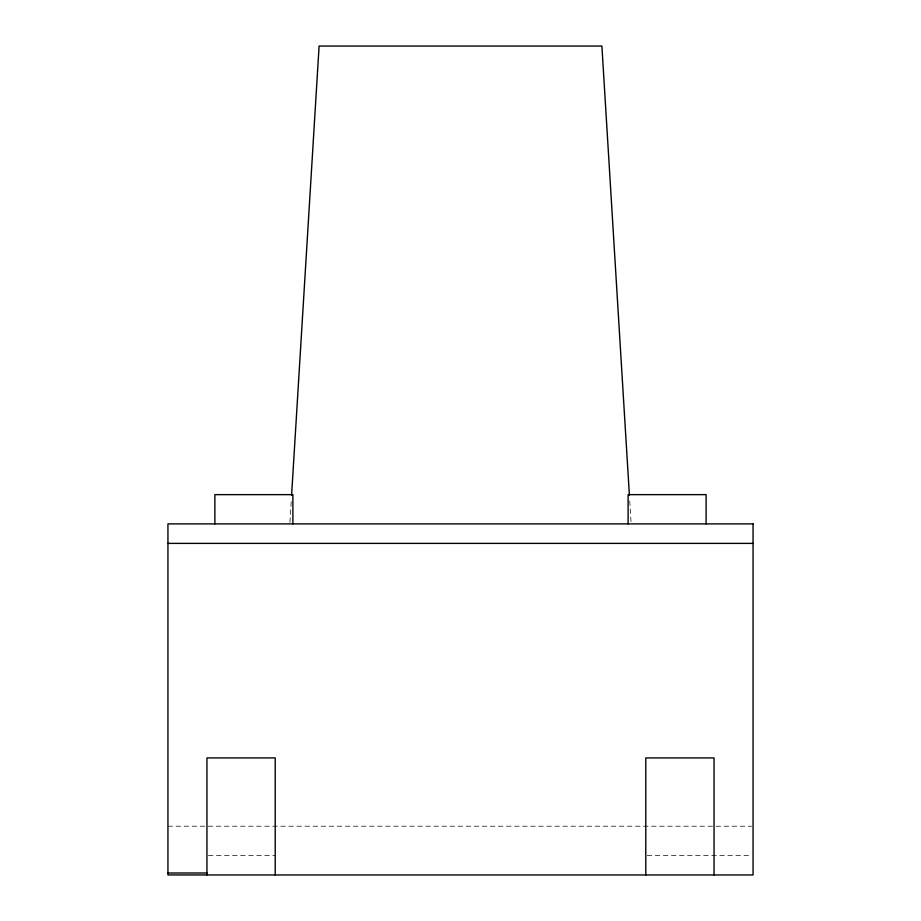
<?xml version="1.0" encoding="UTF-8"?>
<svg xmlns="http://www.w3.org/2000/svg" width="921" height="921" viewBox="0 0 921 921"><rect width="100%" height="100%" fill="white"/><g stroke="black" fill="none" stroke-linecap="round" stroke-linejoin="round"><path stroke-width="0.69" stroke-dasharray="4.61 3.45" d="M289.931 522.449L291.255 500.932M167.944 826.195L751.617 826.195M208.376 855.448L275.218 855.448M647.21 855.448L751.663 855.448M629.745 500.932L631.069 522.449"/><path stroke-width="1.38" d="M291.6 495.187L319.103 46.05L601.897 46.05L629.4 495.187M167.944 543.39L753.056 543.39M167.944 873.004L206.949 873.004M714.051 874.95L714.051 757.925L645.782 757.925L645.782 874.95M706.119 523.888L706.119 494.635L628.11 494.635L628.11 523.888M292.89 523.888L292.89 494.635L214.881 494.635L214.881 523.888M275.218 874.95L275.218 757.925L206.949 757.925L206.949 874.95M753.056 523.888L167.944 523.888L167.944 874.95L753.056 874.95L753.056 523.888"/></g></svg>
